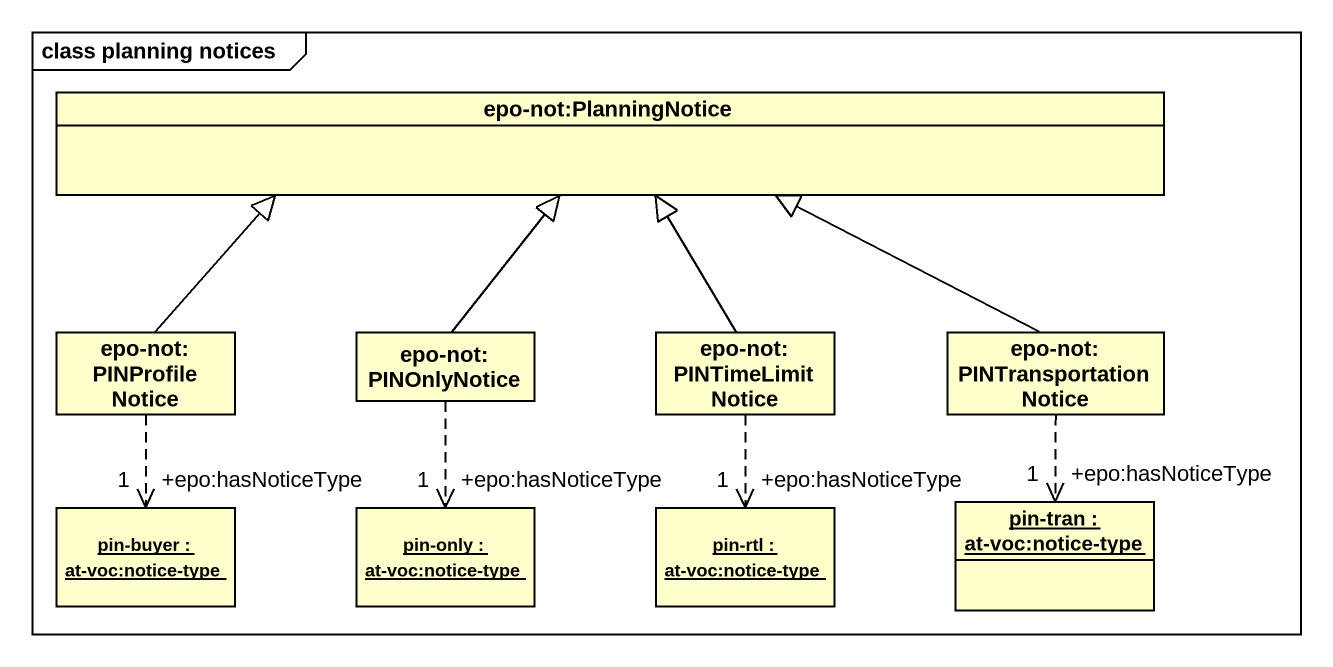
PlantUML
@startuml
mainframe class planning notices
hide circle
hide empty members
class "epo-not:PlanningNotice" as epo_not_PlanningNotice
class "epo-not:PINProfileNotice" as epo_not_PINProfileNotice
class "epo-not:PINOnlyNotice" as epo_not_PINOnlyNotice
class "epo-not:PINTimeLimitNotice" as epo_not_PINTimeLimitNotice
class "epo-not:PINTransportationNotice" as epo_not_PINTransportationNot
object "pin-buyer : at-voc:notice-type" as pin_buyer
object "pin-only : at-voc:notice-type" as pin_only
object "pin-rtl : at-voc:notice-type" as pin_rtl
object "pin-tran : at-voc:notice-type" as pin_tran
epo_not_PINProfileNotice -right-|> epo_not_PlanningNotice
epo_not_PINProfileNotice ..> "+epo:hasNoticeType\n1" pin_buyer
epo_not_PINOnlyNotice -up-|> epo_not_PlanningNotice
epo_not_PINOnlyNotice ..> "+epo:hasNoticeType\n1" pin_only
epo_not_PINTimeLimitNotice -up-|> epo_not_PlanningNotice
epo_not_PINTimeLimitNotice ..> "+epo:hasNoticeType\n1" pin_rtl
epo_not_PINTransportationNot -left-|> epo_not_PlanningNotice
epo_not_PINTransportationNot ..> "+epo:hasNoticeType\n1" pin_tran
@enduml
